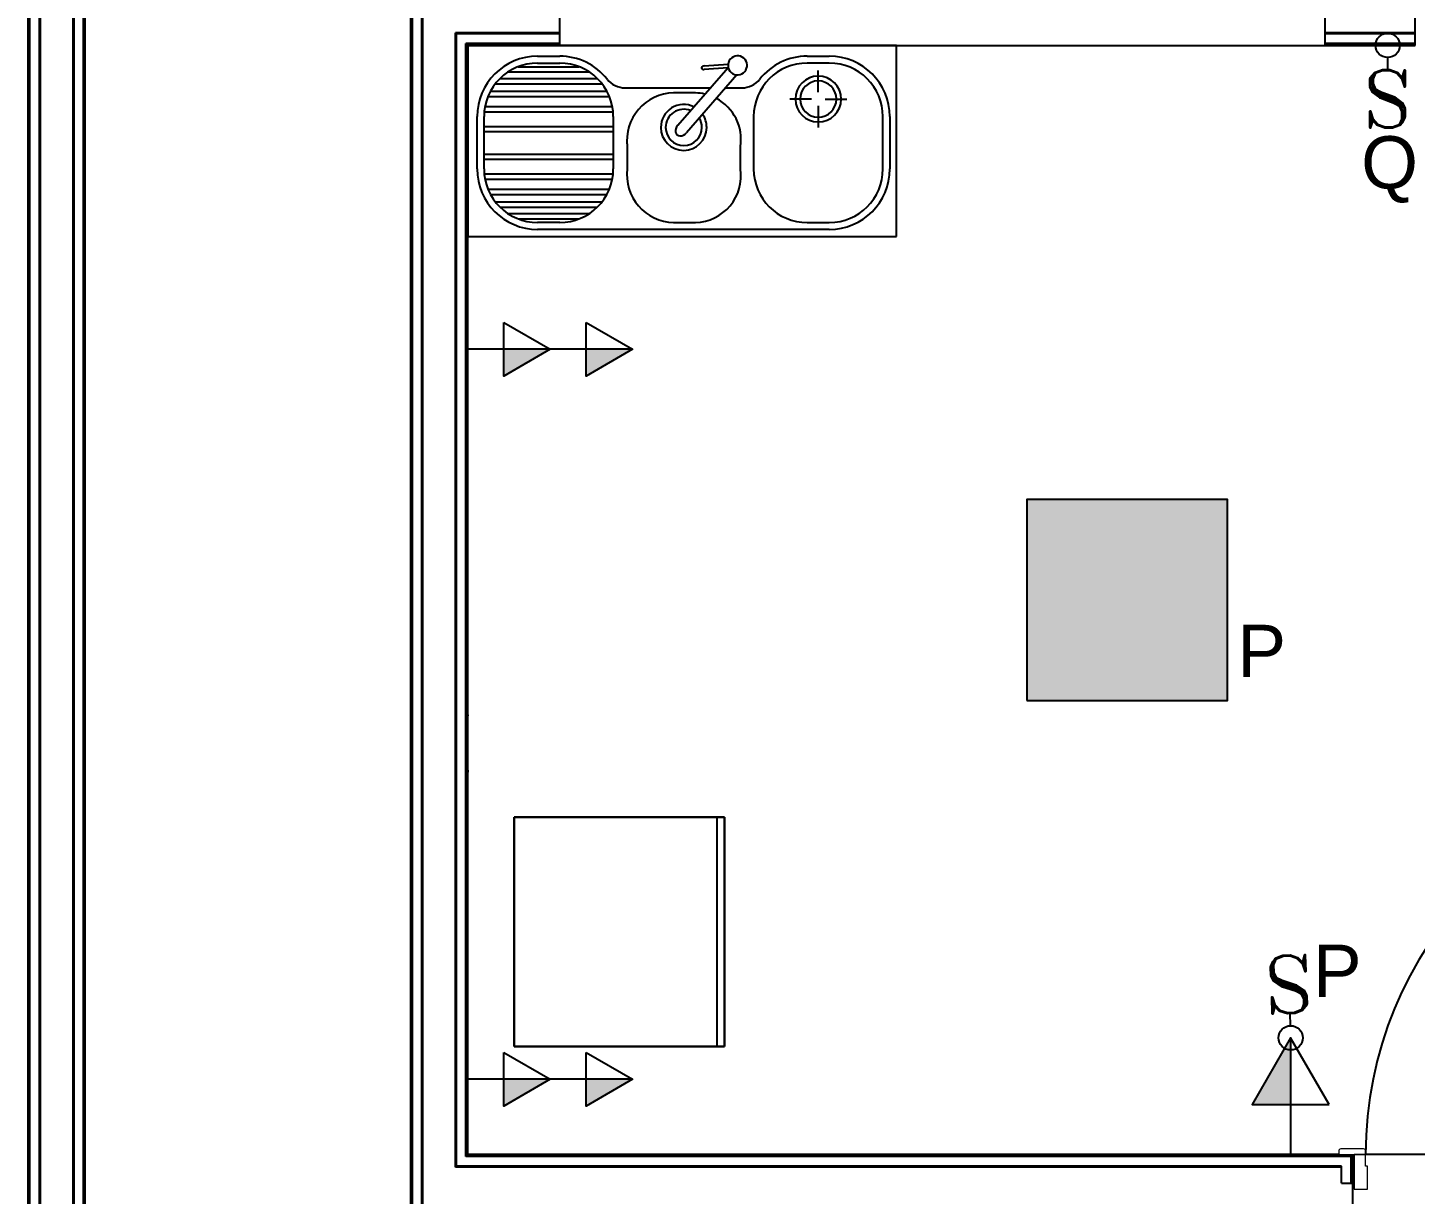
# Model space of a CAD drawing. Header units: millimetres. Extents: x 3082 to 3316, y 298 to 342.
# Drawn here: x 3290.484 to 3294.11, y 324.638 to 327.688 of the extents above; entities that cross this region are included whole.
import ezdxf
from ezdxf.enums import TextEntityAlignment as Align

# ---------------------------------------------------------------- set-up
doc = ezdxf.new("R2010")
doc.units = ezdxf.units.MM
doc.header["$MEASUREMENT"] = 0
doc.linetypes.add('CONTINU', pattern=[0])
for name, color, linetype in [('-HIDRO', 8, 'CONTINUOUS'), ('eletroduto parede e teto', 2, 'CONTINU'), ('Especificações', 3, 'CONTINUOUS'), ('PL09', 9, 'CONTINUOUS'), ('PL3', 3, 'CONTINUOUS'), ('Pontos Elétricos', 3, 'CONTINUOUS'), ('Pontos Luminotécnicos', 3, 'CONTINUOUS'), ('PONTOS_ELETRICOS', 2, 'CONTINUOUS')]:
    doc.layers.add(name, color=color, linetype=linetype)
doc.styles.add('ARIAL', font='arial.ttf', dxfattribs={"height": 2})
doc.styles.add('INTERRUPTOR', font='romant__.ttf', dxfattribs={"height": 0.6})

# ---------------------------------------------------------------- blocks, each defined once
blk = doc.blocks.new('superior')
at = {"layer": '-HIDRO', "lineweight": 25}
for p, q in [((-4.8869, 14.1316), (-4.8869, -6.6634)), ((-4.7369, -6.6634), (-4.7369, 13.9916)), ((-3.8869, 8.9366), (-3.8869, -0.9308)), ((-1.2613, 8.7866), (-1.2613, 8.9366)), ((-3.7369, 5.8866), (-3.7369, 8.7866)), ((-3.7369, 8.7866), (-3.4969, 8.7866)), ((-2.4969, 8.7866), (-1.2613, 8.7866)), ((-1.461, 5.8866), (-3.7369, 5.8866)), ((-1.424, 5.7366), (-1.424, 5.8866))]:
    blk.add_line(p, q, dxfattribs=at)
at = {"layer": '-HIDRO'}
for p, q in [((-4.8819, -6.6634), (-4.8819, 14.1066)), ((-4.8569, 14.1066), (-4.8569, -6.6634)), ((-4.7694, 14.0191), (-4.7694, -6.6634)), ((-4.7669, 13.9916), (-4.7669, -6.6634)), ((-4.8844, 10.2868), (-4.8844, -6.6634)), ((-4.8544, 10.2868), (-4.8544, -6.6634)), ((-4.7419, 10.2868), (-4.7419, -6.6634)), ((-4.7394, -6.6634), (-4.7394, 10.2868)), ((-3.8844, -0.9308), (-3.8844, 8.9366)), ((-3.8819, -0.9308), (-3.8819, 8.9341)), ((-3.4969, 8.7866), (-3.4969, 8.9366)), ((-1.4969, 8.7866), (-1.4969, 8.9366)), ((-3.8569, -0.9308), (-3.8569, 8.9066)), ((-3.8544, -0.9308), (-3.8544, 8.9041)), ((-3.7694, 5.8541), (-3.7694, 8.8191)), ((-3.4969, 8.8191), (-3.7694, 8.8191)), ((-3.7669, 5.8566), (-3.7669, 8.8166)), ((-3.4969, 8.8166), (-3.7669, 8.8166)), ((-1.2613, 8.8191), (-1.4969, 8.8191)), ((-1.2613, 8.8166), (-1.4969, 8.8166)), ((-3.7419, 5.8816), (-3.7419, 8.7916)), ((-3.4969, 8.7916), (-3.7419, 8.7916)), ((-3.7394, 8.7891), (-3.7394, 8.7916)), ((-3.7394, 5.8841), (-3.7394, 8.7891)), ((-3.4969, 8.7891), (-3.7394, 8.7891)), ((-3.7369, 8.7891), (-3.7369, 8.7866)), ((-3.7369, 8.7866), (-3.7369, 8.2866)), ((-2.6169, 8.7866), (-3.7369, 8.7866)), ((-3.4969, 8.7866), (-1.4969, 8.7866)), ((-2.6169, 8.2866), (-2.6169, 8.7866)), ((-1.2613, 8.7916), (-1.4969, 8.7916)), ((-1.2613, 8.7891), (-1.4969, 8.7891)), ((-3.5546, 8.7584), (-3.4968, 8.7584)), ((-3.5546, 8.7404), (-3.4968, 8.7404)), ((-2.8501, 8.7584), (-2.7923, 8.7584)), ((-2.7923, 8.7404), (-2.8501, 8.7404)), ((-3.6317, 8.7172), (-3.4197, 8.7172)), ((-3.6054, 8.7309), (-3.446, 8.7309)), ((-3.1882, 8.5778), (-3.0565, 8.7293)), ((-3.0339, 8.7096), (-3.1655, 8.5581)), ((-3.1197, 8.7335), (-3.0568, 8.7379)), ((-3.0578, 8.7278), (-3.119, 8.7235)), ((-2.8212, 8.6645), (-2.8212, 8.7209)), ((-3.6777, 8.667), (-3.3736, 8.667)), ((-3.6649, 8.6866), (-3.3865, 8.6866)), ((-3.6528, 8.7002), (-3.3986, 8.7002)), ((-3.3257, 8.6755), (-3.1033, 8.6755)), ((-3.0635, 8.6755), (-3.0212, 8.6755)), ((-3.6842, 8.6534), (-3.3672, 8.6534)), ((-3.1416, 8.6624), (-3.1994, 8.6624)), ((-2.8392, 8.6464), (-2.8957, 8.6464)), ((-2.8031, 8.6464), (-2.7467, 8.6464)), ((-3.7126, 8.4636), (-3.7126, 8.6004)), ((-3.6946, 8.4636), (-3.6946, 8.6004)), ((-3.694, 8.6133), (-3.3574, 8.6133)), ((-3.692, 8.627), (-3.3593, 8.627)), ((-3.3568, 8.6004), (-3.3568, 8.4636)), ((-2.9901, 8.6004), (-2.9901, 8.4636)), ((-2.8212, 8.6284), (-2.8212, 8.5719)), ((-2.6523, 8.4636), (-2.6523, 8.6004)), ((-2.6343, 8.6004), (-2.6343, 8.4636)), ((-3.6946, 8.575), (-3.3568, 8.575)), ((-3.6946, 8.5614), (-3.3568, 8.5614)), ((-3.3204, 8.5296), (-3.3204, 8.4636)), ((-3.0244, 8.4636), (-3.0244, 8.5224)), ((-3.6946, 8.5026), (-3.3568, 8.5026)), ((-3.6946, 8.489), (-3.3568, 8.489)), ((-3.694, 8.4507), (-3.3574, 8.4507)), ((-3.692, 8.4371), (-3.3593, 8.4371)), ((-3.6842, 8.4107), (-3.3672, 8.4107)), ((-3.6777, 8.397), (-3.3736, 8.397)), ((-3.6649, 8.3774), (-3.3865, 8.3774)), ((-3.6528, 8.3638), (-3.3986, 8.3638)), ((-3.6317, 8.3468), (-3.4197, 8.3468)), ((-3.6054, 8.3332), (-3.446, 8.3332)), ((-3.4968, 8.3236), (-3.5546, 8.3236)), ((-2.8501, 8.3056), (-3.5546, 8.3056)), ((-3.1994, 8.3236), (-3.1416, 8.3236)), ((-2.8501, 8.3236), (-2.7923, 8.3236)), ((-2.7923, 8.3056), (-2.8501, 8.3056)), ((-3.7369, 8.2866), (-2.6169, 8.2866)), ((-3.7369, 7.0366), (-3.7369, 7.0341)), ((-3.7369, 6.8916), (-3.7369, 6.8866)), ((-3.0661, 6.7688), (-3.6161, 6.7688)), ((-3.6161, 6.7688), (-3.6161, 6.1688)), ((-3.6161, 6.1688), (-3.6161, 6.7688)), ((-3.6161, 6.7688), (-3.0661, 6.7688)), ((-3.6161, 6.7688), (-3.0661, 6.7688)), ((-3.6161, 6.1688), (-3.6161, 6.7688)), ((-3.0861, 6.7688), (-3.0861, 6.1688)), ((-3.0661, 6.1688), (-3.0661, 6.7688)), ((-3.0661, 6.7688), (-3.0661, 6.1688)), ((-3.0661, 6.1688), (-3.0661, 6.7688)), ((-3.6161, 6.1688), (-3.0661, 6.1688)), ((-3.0661, 6.1688), (-3.6161, 6.1688)), ((-3.0661, 6.1688), (-3.6161, 6.1688)), ((-1.429, 5.8816), (-3.7419, 5.8816)), ((-1.4265, 5.8841), (-3.7394, 5.8841)), ((-2.7369, 5.8866), (-2.7319, 5.8866)), ((-2.5894, 5.8866), (-2.5869, 5.8866)), ((-1.429, 5.8116), (-1.429, 5.8816)), ((-1.4265, 5.8116), (-1.4265, 5.8841)), ((-0.421, 5.8866), (-1.391, 5.8866)), ((-1.454, 5.8541), (-3.7694, 5.8541)), ((-1.454, 5.8566), (-3.7669, 5.8566)), ((-1.454, 5.8116), (-1.454, 5.8566)), ((-1.454, 5.8116), (-1.424, 5.8116))]:
    blk.add_line(p, q, dxfattribs=at)
at = {"layer": '-HIDRO', "lineweight": 13}
for p, q in [((-1.461, 5.8966), (-1.461, 5.8866)), ((-1.461, 5.8866), (-1.391, 5.8866)), ((-1.396, 5.9016), (-1.456, 5.9016)), ((-1.391, 5.8866), (-1.421, 5.8866)), ((-1.421, 5.8866), (-1.421, 5.7966)), ((-1.391, 5.8866), (-1.391, 5.8966)), ((-1.391, 5.8566), (-1.391, 5.8866)), ((-1.386, 5.8566), (-1.391, 5.8566)), ((-1.386, 5.7966), (-1.386, 5.8566)), ((-1.421, 5.7966), (-1.386, 5.7966))]:
    blk.add_line(p, q, dxfattribs=at)
at = {"layer": '-HIDRO'}
for centre, radius, start, end in [((-3.5546, 8.6004), 0.158, 90, 180), ((-3.5546, 8.6004), 0.14, 90, 180), ((-3.4968, 8.6004), 0.158, 38.2875, 90), ((-3.4968, 8.6004), 0.14, 0, 90), ((-3.0321, 8.7345), 0.025, 139, 319), ((-3.0321, 8.7345), 0.025, 319, 139), ((-2.8501, 8.6004), 0.14, 90, 180), ((-2.8501, 8.6004), 0.158, 90, 141.7125), ((-2.7923, 8.6004), 0.158, 0, 90), ((-2.7923, 8.6004), 0.14, 0, 90), ((-2.8212, 8.6464), 0.0599, 0, 180), ((-3.3257, 8.7355), 0.06, 218.2875, 270), ((-3.0212, 8.7355), 0.06, 270, 321.7125), ((-2.8212, 8.6464), 0.0474, 0, 180), ((-3.1964, 8.5376), 0.1249, 91.3578, 186.9665), ((-3.1726, 8.5722), 0.0599, 63.9269, 180), ((-3.1452, 8.5404), 0.1221, 76.8344, 88.3086), ((-3.1452, 8.5404), 0.1221, 351.5488, 61.7815), ((-2.8212, 8.6464), 0.0599, 180, 0), ((-2.8212, 8.6464), 0.0474, 180, 0), ((-3.1726, 8.5722), 0.0474, 67.9686, 180), ((-3.1726, 8.5722), 0.0474, 0, 31.0963), ((-3.1726, 8.5722), 0.0599, 0, 34.9), ((-3.1726, 8.5722), 0.0599, 180, 0), ((-3.1726, 8.5722), 0.0474, 180, 0), ((-3.5546, 8.4636), 0.158, 180, 270), ((-3.5546, 8.4636), 0.14, 180, 270), ((-3.4968, 8.4636), 0.14, 270, 0), ((-3.1964, 8.4485), 0.1249, 173.0335, 268.6422), ((-3.1452, 8.4457), 0.1221, 271.6914, 8.4512), ((-2.8501, 8.4636), 0.14, 180, 270), ((-2.7923, 8.4636), 0.14, 270, 0), ((-2.7923, 8.4636), 0.158, 270, 0), ((-0.391, 5.8866), 1, 91.7191, 180)]:
    blk.add_arc(centre, radius, start, end, dxfattribs=at)
at = {"layer": '-HIDRO', "lineweight": 13}
for centre, start, end in [((-1.456, 5.8966), 90, 180), ((-1.396, 5.8966), 0, 90)]:
    blk.add_arc(centre, 0.005, start, end, dxfattribs=at)
at = {"layer": '-HIDRO'}
for centre, major_axis, ratio in [((-3.1194, 8.7285), (0.00703, 0.00049), 0.709556), ((-3.1769, 8.568), (0.0131, 0.0151), 0.75)]:
    blk.add_ellipse(centre, major_axis=major_axis, ratio=ratio, start_param=1.570796, end_param=4.712389, dxfattribs=at)
blk = doc.blocks.new('LUMINÁRIA.02')
at = {"layer": 'Pontos Luminotécnicos', "ltscale": 0.05}
h = blk.add_hatch(color=9, dxfattribs=at)
h.dxf.hatch_style = 1
h.paths.add_polyline_path([(0.35, 0), (0, 0), (0, -0.35), (0.35, -0.35)])
blk.add_lwpolyline([(0, -0.35), (0.35, -0.35), (0.35, 0), (0, 0)], close=True, dxfattribs=at)
blk = doc.blocks.new('POMNTO DUPLO1.15')
at = {"layer": 'Pontos Elétricos'}
h = blk.add_hatch(color=251, dxfattribs=at)
h.dxf.hatch_style = 1
h.paths.add_polyline_path([(0, 0.1026), (0, 0.0446), (0.0335, 0.0446)])
h.paths.add_polyline_path([(0, 0.2051), (0, 0.1472), (0.0335, 0.1472)])
at = {"layer": 'PL3'}
for p, q in [((0, 0.2051), (0, 0.1026)), ((0, 0.1026), (0, 0))]:
    blk.add_line(p, q, dxfattribs=at)
for points in [[(-0.0335, 0.1472), (0, 0.2051), (0.0335, 0.1472)], [(-0.0335, 0.0446), (0, 0.1026), (0.0335, 0.0446)]]:
    blk.add_lwpolyline(points, close=True, dxfattribs=at)
blk = doc.blocks.new('I_i1')
at = {"layer": 'PONTOS_ELETRICOS'}
blk.add_line((0, -0.0647), (0, -0.0317), dxfattribs=at)
blk.add_circle((0, 0), 0.0317, dxfattribs=at)
at = {"layer": 'PONTOS_ELETRICOS', "style": 'INTERRUPTOR'}
blk.add_text('S', height=0.15, dxfattribs=at).set_placement((-0.0005, -0.1399), align=Align.MIDDLE)
blk = doc.blocks.new('Tomada Alta')
at = {"layer": 'PL09'}
blk.add_hatch(color=251, dxfattribs=at).paths.add_polyline_path([(0, 0.08), (0.06, 0.08), (0, 0.1839)])
at = {"layer": 'PL3'}
blk.add_line((0, 0.1839), (0, 0), dxfattribs=at)
blk.add_lwpolyline([(-0.06, 0.08), (0, 0.1839), (0.06, 0.08)], close=True, dxfattribs=at)

msp = doc.modelspace()

# ---------------------------------------------------------------- block references
at = {"layer": 'eletroduto parede e teto'}
msp.add_blockref('superior', (3295.3711, 318.855), dxfattribs=at)
at = {"layer": 'Especificações'}
msp.add_blockref('I_i1', (3294.0379, 327.6416), dxfattribs=at)
at = {"layer": 'Especificações', "rotation": 182.2104911625581}
msp.add_blockref('I_i1', (3293.7843, 325.0468), dxfattribs=at)
at = {"layer": 'Pontos Elétricos', "xscale": 2.1, "yscale": 2.1, "zscale": 2.1, "rotation": 270.0000000000094}
for p in [(3291.6342, 326.8472), (3291.6342, 324.9385)]:
    msp.add_blockref('POMNTO DUPLO1.15', p, dxfattribs=at)
at = {"layer": 'Pontos Elétricos', "xscale": -1.672539443548199, "yscale": 1.672539443548199, "zscale": 1.672539443548199}
msp.add_blockref('Tomada Alta', (3293.7843, 324.7391), dxfattribs=at)
at = {"layer": 'Pontos Luminotécnicos', "xscale": 1.5, "yscale": 1.5, "zscale": 1.5}
msp.add_blockref('LUMINÁRIA.02', (3293.0946, 326.4541), dxfattribs=at)

# ---------------------------------------------------------------- texts
at = {"layer": 'Pontos Elétricos', "color": 4, "style": 'ARIAL'}
for s, p in [('Q', (3294.0429, 327.2673)), ('P', (3293.7086, 325.9899)), ('P', (3293.9061, 325.1534))]:
    msp.add_text(s, height=0.1369, dxfattribs=at).set_placement(p, align=Align.CENTER)

doc.saveas('drawing.dxf')
